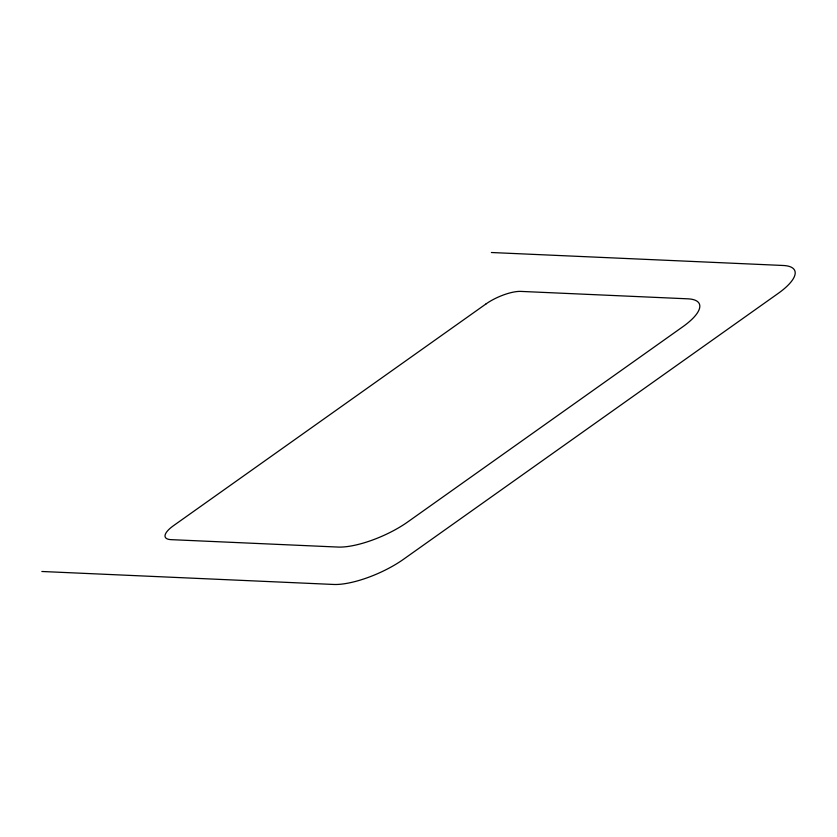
<?xml version="1.0" encoding="UTF-8"?>
<svg xmlns="http://www.w3.org/2000/svg" width="837" height="837" viewBox="0 0 837 837"><rect width="100%" height="100%" fill="white"/><g stroke="black" fill="none" stroke-linecap="round" stroke-linejoin="round"><path stroke-width="1.26" d="M491.371 252.512L783.097 265.475A53.578 17.085 -23.7 0 1 778.054 293.505L403.455 559.315A53.578 17.085 -23.7 0 1 333.586 584.456L41.85 571.483M485.941 303.977L173.562 525.636A26.784 8.548 -23.7 0 0 171.03 539.645L337.897 547.063A53.578 17.085 -23.7 0 0 407.765 521.922L682.689 326.838A53.578 17.085 -23.7 0 0 687.742 298.819L520.876 291.402A26.784 8.548 -23.7 0 0 485.941 303.977"/></g></svg>
